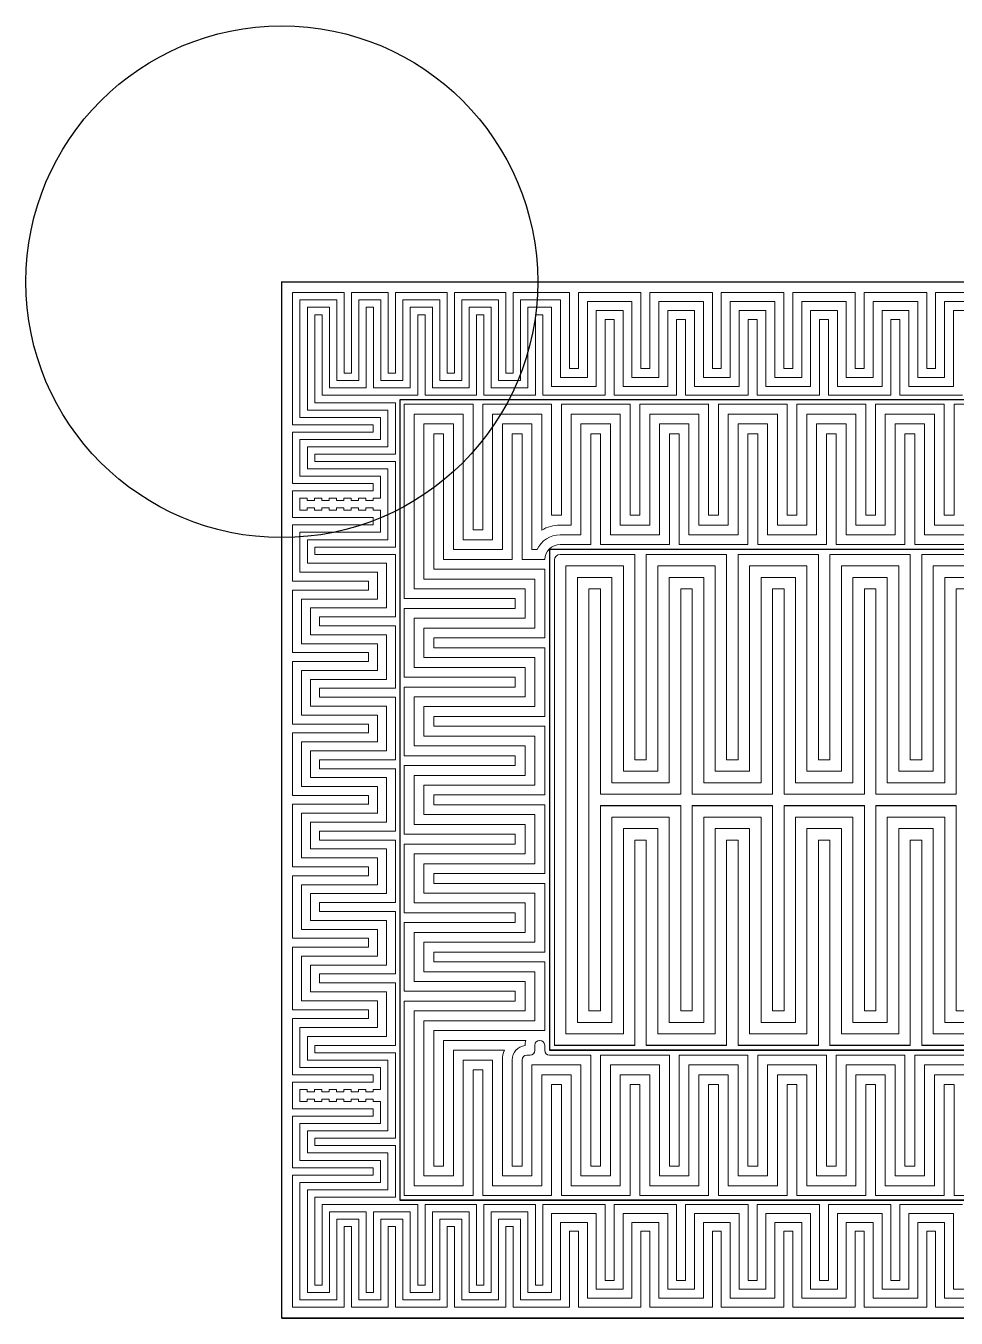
# Model space of a CAD drawing. Header units: millimetres. Extents: x -5937 to 68925, y -3068 to 5300.
# Drawn here: x 34854 to 35581, y 652 to 1662 of the extents above; entities that cross this region are included whole.
import ezdxf

# ---------------------------------------------------------------- set-up
doc = ezdxf.new("R2010")
doc.units = ezdxf.units.MM
doc.header["$LTSCALE"] = 7
doc.layers.add('参照', color=6, linetype='Continuous', lineweight=9)

msp = doc.modelspace()

# ---------------------------------------------------------------- linework, layer by layer
for p, q in [((35053.984, 652.013), (35053.984, 1462.09)), ((35053.984, 1462.013), (36403.984, 1462.013)), ((35146.24, 1369.835), (35146.24, 744.268)), ((36311.729, 1369.757), (35146.24, 1369.757)), ((35263.303, 1252.771), (35263.303, 861.332)), ((36194.666, 1252.694), (35263.303, 1252.694)), ((36194.666, 861.409), (35263.303, 861.409)), ((35263.303, 861.332), (36194.666, 861.332)), ((36311.729, 744.346), (35146.24, 744.346)), ((35146.24, 744.268), (36311.729, 744.268)), ((35053.984, 652.09), (36403.984, 652.09)), ((36403.984, 652.013), (35053.984, 652.013))]:
    msp.add_line(p, q)
at = {"color": 1}
msp.add_circle((35053.984, 1462.013), 200, dxfattribs=at)
at = {"layer": '参照', "color": 5}
for p, q in [((35062.484, 1350.257), (35062.484, 1453.513)), ((35102.717, 1453.513), (35062.484, 1453.513)), ((35096.969, 1447.765), (35068.232, 1447.765)), ((35068.232, 1356.004), (35068.232, 1447.765)), ((35096.969, 1384.742), (35096.969, 1447.765)), ((35102.717, 1390.489), (35102.717, 1453.513)), ((35137.201, 1453.513), (35108.464, 1453.513)), ((35108.464, 1453.513), (35108.464, 1390.489)), ((35114.212, 1384.742), (35114.212, 1447.765)), ((35114.212, 1447.765), (35131.454, 1447.765)), ((35131.454, 1447.765), (35131.454, 1384.742)), ((35137.201, 1390.489), (35137.201, 1453.513)), ((35183.181, 1453.513), (35142.949, 1453.513)), ((35142.949, 1390.489), (35142.949, 1453.513)), ((35177.434, 1447.765), (35148.696, 1447.765)), ((35148.696, 1384.742), (35148.696, 1447.765)), ((35177.434, 1384.742), (35177.434, 1447.765)), ((35183.181, 1390.489), (35183.181, 1453.513)), ((35229.161, 1453.513), (35188.929, 1453.513)), ((35188.929, 1390.489), (35188.929, 1453.513)), ((35223.413, 1447.765), (35194.676, 1447.765)), ((35194.676, 1384.742), (35194.676, 1447.765)), ((35223.413, 1384.742), (35223.413, 1447.765)), ((35229.161, 1390.489), (35229.161, 1453.513)), ((35234.908, 1390.489), (35234.908, 1453.513)), ((35278.835, 1453.513), (35234.908, 1453.513)), ((35240.656, 1384.742), (35240.656, 1447.765)), ((35271.856, 1447.765), (35240.656, 1447.765)), ((35091.222, 1442.018), (35073.979, 1442.018)), ((35073.979, 1361.752), (35073.979, 1442.018)), ((35085.474, 1436.27), (35079.727, 1436.27)), ((35079.727, 1367.499), (35079.727, 1436.27)), ((35085.474, 1373.247), (35085.474, 1436.27)), ((35091.222, 1378.994), (35091.222, 1442.018)), ((35125.707, 1442.018), (35119.959, 1442.018)), ((35119.959, 1442.018), (35119.959, 1378.994)), ((35125.707, 1378.994), (35125.707, 1442.018)), ((35171.686, 1442.018), (35154.444, 1442.018)), ((35154.444, 1378.994), (35154.444, 1442.018)), ((35165.939, 1436.27), (35160.191, 1436.27)), ((35160.191, 1373.247), (35160.191, 1436.27)), ((35165.939, 1373.247), (35165.939, 1436.27)), ((35171.686, 1378.994), (35171.686, 1442.018)), ((35217.666, 1442.018), (35200.424, 1442.018)), ((35200.424, 1378.994), (35200.424, 1442.018)), ((35211.918, 1436.27), (35206.171, 1436.27)), ((35206.171, 1373.247), (35206.171, 1436.27)), ((35211.918, 1373.247), (35211.918, 1436.27)), ((35217.666, 1378.994), (35217.666, 1442.018)), ((35246.403, 1378.994), (35246.403, 1442.018)), ((35264.877, 1442.018), (35246.403, 1442.018)), ((35252.151, 1373.247), (35252.151, 1436.27)), ((35257.898, 1436.27), (35252.151, 1436.27)), ((35096.969, 1384.742), (35114.212, 1384.742)), ((35108.464, 1390.489), (35102.717, 1390.489)), ((35148.696, 1384.742), (35131.454, 1384.742)), ((35137.201, 1390.489), (35142.949, 1390.489)), ((35194.676, 1384.742), (35177.434, 1384.742)), ((35188.929, 1390.489), (35183.181, 1390.489)), ((35240.656, 1384.742), (35223.413, 1384.742)), ((35234.908, 1390.489), (35229.161, 1390.489)), ((35119.959, 1378.994), (35091.222, 1378.994)), ((35125.707, 1378.994), (35154.444, 1378.994)), ((35200.424, 1378.994), (35171.686, 1378.994)), ((35246.403, 1378.994), (35217.666, 1378.994)), ((35079.727, 1367.499), (35142.751, 1367.499)), ((35085.474, 1373.247), (35160.191, 1373.247)), ((35142.751, 1327.267), (35142.751, 1367.499)), ((35165.939, 1373.247), (35206.171, 1373.247)), ((35211.918, 1373.247), (35252.151, 1373.247)), ((35068.232, 1356.004), (35131.256, 1356.004)), ((35137.003, 1361.752), (35073.979, 1361.752)), ((35131.256, 1356.004), (35131.256, 1338.762)), ((35137.003, 1333.014), (35137.003, 1361.752)), ((35062.484, 1350.257), (35125.508, 1350.257)), ((35125.508, 1344.509), (35062.484, 1344.509)), ((35062.484, 1304.277), (35062.484, 1344.509)), ((35125.508, 1344.509), (35125.508, 1350.257)), ((35068.232, 1338.762), (35131.256, 1338.762)), ((35068.232, 1310.025), (35068.232, 1338.762)), ((35073.979, 1333.014), (35137.003, 1333.014)), ((35073.979, 1315.772), (35073.979, 1333.014)), ((35142.751, 1327.267), (35079.727, 1327.267)), ((35079.727, 1321.52), (35079.727, 1327.267)), ((35073.979, 1315.772), (35137.003, 1315.772)), ((35142.751, 1321.52), (35079.727, 1321.52)), ((35137.003, 1315.772), (35137.003, 1260.432)), ((35142.751, 1321.52), (35142.751, 1254.684)), ((35125.508, 1304.277), (35062.484, 1304.277)), ((35068.232, 1310.025), (35131.256, 1310.025)), ((35125.508, 1304.277), (35125.508, 1298.53)), ((35131.256, 1292.782), (35131.256, 1310.025)), ((35062.484, 1298.53), (35125.508, 1298.53)), ((35062.484, 1277.674), (35062.484, 1298.53)), ((35068.232, 1283.422), (35068.232, 1292.782)), ((35073.781, 1292.782), (35068.232, 1292.782)), ((35073.781, 1283.422), (35068.232, 1283.422)), ((35073.781, 1292.782), (35073.781, 1290.976)), ((35079.529, 1290.976), (35073.781, 1290.976)), ((35073.781, 1283.422), (35073.781, 1285.228)), ((35079.529, 1285.228), (35073.781, 1285.228)), ((35079.529, 1292.782), (35079.529, 1290.976)), ((35085.276, 1292.782), (35079.529, 1292.782)), ((35079.529, 1283.422), (35079.529, 1285.228)), ((35085.276, 1283.422), (35079.529, 1283.422)), ((35085.276, 1292.782), (35085.276, 1290.976)), ((35091.023, 1290.976), (35085.276, 1290.976)), ((35085.276, 1283.422), (35085.276, 1285.228)), ((35091.023, 1285.228), (35085.276, 1285.228)), ((35091.023, 1292.782), (35091.023, 1290.976)), ((35096.771, 1292.782), (35091.023, 1292.782)), ((35091.023, 1283.422), (35091.023, 1285.228)), ((35096.771, 1283.422), (35091.023, 1283.422)), ((35096.771, 1292.782), (35096.771, 1290.976)), ((35102.518, 1290.976), (35096.771, 1290.976)), ((35096.771, 1283.422), (35096.771, 1285.228)), ((35102.518, 1285.228), (35096.771, 1285.228)), ((35102.518, 1292.782), (35102.518, 1290.976)), ((35108.266, 1292.782), (35102.518, 1292.782)), ((35102.518, 1283.422), (35102.518, 1285.228)), ((35108.266, 1283.422), (35102.518, 1283.422)), ((35108.266, 1292.782), (35108.266, 1290.976)), ((35114.013, 1290.976), (35108.266, 1290.976)), ((35108.266, 1283.422), (35108.266, 1285.228)), ((35114.013, 1285.228), (35108.266, 1285.228)), ((35114.013, 1292.782), (35114.013, 1290.976)), ((35119.761, 1292.782), (35114.013, 1292.782)), ((35114.013, 1283.422), (35114.013, 1285.228)), ((35119.761, 1283.422), (35114.013, 1283.422)), ((35119.761, 1292.782), (35119.761, 1290.976)), ((35125.508, 1290.976), (35119.761, 1290.976)), ((35119.761, 1283.422), (35119.761, 1285.228)), ((35125.508, 1285.228), (35119.761, 1285.228)), ((35131.256, 1292.782), (35125.508, 1292.782)), ((35125.508, 1292.782), (35125.508, 1290.976)), ((35125.508, 1283.422), (35125.508, 1285.228)), ((35131.256, 1283.422), (35125.508, 1283.422)), ((35131.256, 1266.179), (35131.256, 1283.422)), ((35125.508, 1277.674), (35062.484, 1277.674)), ((35125.508, 1277.674), (35125.508, 1271.927)), ((35062.484, 1271.927), (35062.484, 1228)), ((35125.508, 1271.927), (35062.484, 1271.927)), ((35068.232, 1266.179), (35068.232, 1234.979)), ((35068.232, 1266.179), (35131.256, 1266.179)), ((35073.979, 1260.432), (35073.979, 1241.958)), ((35073.979, 1260.432), (35137.003, 1260.432)), ((35079.727, 1254.684), (35079.727, 1248.937)), ((35142.751, 1254.684), (35079.727, 1254.684)), ((35062.484, 842.176), (35062.484, 886.103)), ((35068.232, 847.924), (35068.232, 879.124)), ((35073.979, 853.671), (35073.979, 872.145)), ((35079.727, 859.419), (35079.727, 865.166)), ((35142.751, 859.419), (35079.727, 859.419)), ((35142.751, 792.584), (35142.751, 859.419)), ((35073.979, 853.671), (35137.003, 853.671)), ((35137.003, 798.331), (35137.003, 853.671)), ((35125.508, 842.176), (35062.484, 842.176)), ((35068.232, 847.924), (35131.256, 847.924)), ((35125.508, 836.429), (35125.508, 842.176)), ((35131.256, 847.924), (35131.256, 830.681)), ((35062.484, 836.429), (35062.484, 815.573)), ((35125.508, 836.429), (35062.484, 836.429)), ((35073.781, 830.681), (35068.232, 830.681)), ((35068.232, 830.681), (35068.232, 821.321)), ((35073.781, 830.681), (35073.781, 828.875)), ((35079.529, 828.875), (35073.781, 828.875)), ((35085.276, 830.681), (35079.529, 830.681)), ((35079.529, 830.681), (35079.529, 828.875)), ((35085.276, 830.681), (35085.276, 828.875)), ((35091.023, 828.875), (35085.276, 828.875)), ((35096.771, 830.681), (35091.023, 830.681)), ((35091.023, 830.681), (35091.023, 828.875)), ((35096.771, 830.681), (35096.771, 828.875)), ((35102.518, 828.875), (35096.771, 828.875)), ((35108.266, 830.681), (35102.518, 830.681)), ((35102.518, 830.681), (35102.518, 828.875)), ((35108.266, 830.681), (35108.266, 828.875)), ((35114.013, 828.875), (35108.266, 828.875)), ((35119.761, 830.681), (35114.013, 830.681)), ((35114.013, 830.681), (35114.013, 828.875)), ((35119.761, 830.681), (35119.761, 828.875)), ((35125.508, 828.875), (35119.761, 828.875)), ((35131.256, 830.681), (35125.508, 830.681)), ((35125.508, 830.681), (35125.508, 828.875)), ((35073.781, 821.321), (35068.232, 821.321)), ((35073.781, 821.321), (35073.781, 823.127)), ((35079.529, 823.127), (35073.781, 823.127)), ((35079.529, 821.321), (35079.529, 823.127)), ((35085.276, 821.321), (35079.529, 821.321)), ((35085.276, 821.321), (35085.276, 823.127)), ((35091.023, 823.127), (35085.276, 823.127)), ((35091.023, 821.321), (35091.023, 823.127)), ((35096.771, 821.321), (35091.023, 821.321)), ((35096.771, 821.321), (35096.771, 823.127)), ((35102.518, 823.127), (35096.771, 823.127)), ((35102.518, 821.321), (35102.518, 823.127)), ((35108.266, 821.321), (35102.518, 821.321)), ((35108.266, 821.321), (35108.266, 823.127)), ((35114.013, 823.127), (35108.266, 823.127)), ((35114.013, 821.321), (35114.013, 823.127)), ((35119.761, 821.321), (35114.013, 821.321)), ((35119.761, 821.321), (35119.761, 823.127)), ((35125.508, 823.127), (35119.761, 823.127)), ((35125.508, 821.321), (35125.508, 823.127)), ((35131.256, 821.321), (35125.508, 821.321)), ((35131.256, 821.321), (35131.256, 804.078)), ((35062.484, 815.573), (35125.508, 815.573)), ((35062.484, 809.826), (35062.484, 769.594)), ((35125.508, 809.826), (35062.484, 809.826)), ((35125.508, 809.826), (35125.508, 815.573)), ((35068.232, 804.078), (35068.232, 775.341)), ((35068.232, 804.078), (35131.256, 804.078)), ((35073.979, 798.331), (35073.979, 781.089)), ((35073.979, 798.331), (35137.003, 798.331)), ((35079.727, 792.584), (35079.727, 786.836)), ((35142.751, 792.584), (35079.727, 792.584)), ((35073.979, 781.089), (35137.003, 781.089)), ((35142.751, 786.836), (35079.727, 786.836)), ((35137.003, 781.089), (35137.003, 752.351)), ((35142.751, 786.836), (35142.751, 746.604)), ((35125.508, 769.594), (35062.484, 769.594)), ((35068.232, 775.341), (35131.256, 775.341)), ((35125.508, 769.594), (35125.508, 763.846)), ((35131.256, 758.099), (35131.256, 775.341)), ((35062.484, 763.846), (35062.484, 660.59)), ((35062.484, 763.846), (35125.508, 763.846)), ((35068.232, 758.099), (35068.232, 666.338)), ((35068.232, 758.099), (35131.256, 758.099)), ((35073.979, 752.351), (35073.979, 672.085)), ((35137.003, 752.351), (35073.979, 752.351)), ((35079.727, 746.604), (35079.727, 677.833)), ((35079.727, 746.604), (35142.751, 746.604)), ((35085.474, 740.856), (35160.191, 740.856)), ((35085.474, 740.856), (35085.474, 677.833)), ((35160.191, 740.856), (35160.191, 677.833)), ((35165.939, 740.856), (35206.171, 740.856)), ((35165.939, 740.856), (35165.939, 677.833)), ((35206.171, 740.856), (35206.171, 677.833)), ((35211.918, 740.856), (35252.151, 740.856)), ((35211.918, 740.856), (35211.918, 677.833)), ((35252.151, 740.856), (35252.151, 677.833)), ((35091.222, 735.109), (35091.222, 672.085)), ((35119.959, 735.109), (35091.222, 735.109)), ((35096.969, 729.362), (35096.969, 666.338)), ((35096.969, 729.362), (35114.212, 729.362)), ((35114.212, 729.362), (35114.212, 666.338)), ((35119.959, 672.085), (35119.959, 735.109)), ((35125.707, 735.109), (35125.707, 672.085)), ((35125.707, 735.109), (35154.444, 735.109)), ((35131.454, 666.338), (35131.454, 729.362)), ((35148.696, 729.362), (35131.454, 729.362)), ((35148.696, 729.362), (35148.696, 666.338)), ((35154.444, 735.109), (35154.444, 672.085)), ((35171.686, 735.109), (35171.686, 672.085)), ((35200.424, 735.109), (35171.686, 735.109)), ((35177.434, 729.362), (35177.434, 666.338)), ((35194.676, 729.362), (35177.434, 729.362)), ((35194.676, 729.362), (35194.676, 666.338)), ((35200.424, 735.109), (35200.424, 672.085)), ((35217.666, 735.109), (35217.666, 672.085)), ((35246.403, 735.109), (35217.666, 735.109)), ((35223.413, 729.362), (35223.413, 666.338)), ((35240.656, 729.362), (35223.413, 729.362)), ((35240.656, 729.362), (35240.656, 666.338)), ((35246.403, 735.109), (35246.403, 672.085)), ((35102.717, 723.614), (35102.717, 660.59)), ((35108.464, 723.614), (35102.717, 723.614)), ((35108.464, 660.59), (35108.464, 723.614)), ((35137.201, 723.614), (35137.201, 660.59)), ((35137.201, 723.614), (35142.949, 723.614)), ((35142.949, 723.614), (35142.949, 660.59)), ((35183.181, 723.614), (35183.181, 660.59)), ((35188.929, 723.614), (35183.181, 723.614)), ((35188.929, 723.614), (35188.929, 660.59)), ((35229.161, 723.614), (35229.161, 660.59)), ((35234.908, 723.614), (35229.161, 723.614)), ((35234.908, 723.614), (35234.908, 660.59)), ((35085.474, 677.833), (35079.727, 677.833)), ((35165.939, 677.833), (35160.191, 677.833)), ((35211.918, 677.833), (35206.171, 677.833)), ((35257.898, 677.833), (35252.151, 677.833)), ((35091.222, 672.085), (35073.979, 672.085)), ((35125.707, 672.085), (35119.959, 672.085)), ((35171.686, 672.085), (35154.444, 672.085)), ((35217.666, 672.085), (35200.424, 672.085)), ((35264.877, 672.085), (35246.403, 672.085)), ((35102.717, 660.59), (35062.484, 660.59)), ((35096.969, 666.338), (35068.232, 666.338)), ((35137.201, 660.59), (35108.464, 660.59)), ((35114.212, 666.338), (35131.454, 666.338)), ((35183.181, 660.59), (35142.949, 660.59)), ((35177.434, 666.338), (35148.696, 666.338)), ((35229.161, 660.59), (35188.929, 660.59)), ((35223.413, 666.338), (35194.676, 666.338)), ((35278.835, 660.59), (35234.908, 660.59)), ((35271.856, 666.338), (35240.656, 666.338))]:
    msp.add_line(p, q, dxfattribs=at)
at = {"layer": '参照'}
for p, q in [((35271.856, 1447.765), (35271.856, 1387.205)), ((35278.835, 1453.513), (35278.835, 1394.184)), ((35285.814, 1394.184), (35285.814, 1453.513)), ((35285.814, 1453.513), (35334.668, 1453.513)), ((35292.793, 1387.205), (35292.793, 1446.534)), ((35292.793, 1446.534), (35327.689, 1446.534)), ((35327.689, 1446.534), (35327.689, 1387.205)), ((35334.668, 1453.513), (35334.668, 1394.184)), ((35341.647, 1394.184), (35341.647, 1453.513)), ((35341.647, 1453.513), (35390.5, 1453.513)), ((35348.626, 1387.205), (35348.626, 1446.534)), ((35348.626, 1446.534), (35383.521, 1446.534)), ((35383.521, 1446.534), (35383.521, 1387.205)), ((35390.5, 1453.513), (35390.5, 1394.184)), ((35397.479, 1394.184), (35397.479, 1453.513)), ((35397.479, 1453.513), (35446.333, 1453.513)), ((35404.458, 1387.205), (35404.458, 1446.534)), ((35404.458, 1446.534), (35439.354, 1446.534)), ((35439.354, 1446.534), (35439.354, 1387.205)), ((35446.333, 1453.513), (35446.333, 1394.184)), ((35453.312, 1394.184), (35453.312, 1453.513)), ((35453.312, 1453.513), (35502.165, 1453.513)), ((35460.291, 1387.205), (35460.291, 1446.534)), ((35460.291, 1446.534), (35495.186, 1446.534)), ((35495.186, 1446.534), (35495.186, 1387.205)), ((35502.165, 1453.513), (35502.165, 1394.184)), ((35509.144, 1394.184), (35509.144, 1453.513)), ((35509.144, 1453.513), (35557.998, 1453.513)), ((35516.123, 1387.205), (35516.123, 1446.534)), ((35516.123, 1446.534), (35551.019, 1446.534)), ((35551.019, 1446.534), (35551.019, 1387.205)), ((35557.998, 1453.513), (35557.998, 1394.184)), ((35564.977, 1394.184), (35564.977, 1453.513)), ((35564.977, 1453.513), (35613.83, 1453.513)), ((35571.956, 1387.205), (35571.956, 1446.534)), ((35571.956, 1446.534), (35606.851, 1446.534)), ((35257.898, 1436.27), (35257.898, 1373.247)), ((35264.877, 1442.018), (35264.877, 1380.226)), ((35299.772, 1380.226), (35299.772, 1439.555)), ((35299.772, 1439.555), (35320.71, 1439.555)), ((35320.71, 1439.555), (35320.71, 1380.226)), ((35355.605, 1380.226), (35355.605, 1439.555)), ((35355.605, 1439.555), (35376.542, 1439.555)), ((35376.542, 1439.555), (35376.542, 1380.226)), ((35411.437, 1380.226), (35411.437, 1439.555)), ((35411.437, 1439.555), (35432.375, 1439.555)), ((35432.375, 1439.555), (35432.375, 1380.226)), ((35467.27, 1380.226), (35467.27, 1439.555)), ((35467.27, 1439.555), (35488.207, 1439.555)), ((35488.207, 1439.555), (35488.207, 1380.226)), ((35523.102, 1380.226), (35523.102, 1439.555)), ((35523.102, 1439.555), (35544.039, 1439.555)), ((35544.039, 1439.555), (35544.039, 1380.226)), ((35578.935, 1380.226), (35578.935, 1439.555)), ((35578.935, 1439.555), (35599.872, 1439.555)), ((35306.752, 1373.247), (35306.752, 1432.576)), ((35306.752, 1432.576), (35313.731, 1432.576)), ((35313.731, 1432.576), (35313.731, 1373.247)), ((35362.584, 1373.247), (35362.584, 1432.576)), ((35362.584, 1432.576), (35369.563, 1432.576)), ((35369.563, 1432.576), (35369.563, 1373.247)), ((35418.416, 1373.247), (35418.416, 1432.576)), ((35418.416, 1432.576), (35425.395, 1432.576)), ((35425.395, 1432.576), (35425.395, 1373.247)), ((35474.249, 1373.247), (35474.249, 1432.576)), ((35474.249, 1432.576), (35481.228, 1432.576)), ((35481.228, 1432.576), (35481.228, 1373.247)), ((35530.081, 1373.247), (35530.081, 1432.576)), ((35530.081, 1432.576), (35537.06, 1432.576)), ((35537.06, 1432.576), (35537.06, 1373.247)), ((35278.835, 1394.184), (35285.814, 1394.184)), ((35334.668, 1394.184), (35341.647, 1394.184)), ((35390.5, 1394.184), (35397.479, 1394.184)), ((35446.333, 1394.184), (35453.312, 1394.184)), ((35502.165, 1394.184), (35509.144, 1394.184)), ((35557.998, 1394.184), (35564.977, 1394.184)), ((35271.856, 1387.205), (35292.793, 1387.205)), ((35327.689, 1387.205), (35348.626, 1387.205)), ((35383.521, 1387.205), (35404.458, 1387.205)), ((35439.354, 1387.205), (35460.291, 1387.205)), ((35495.186, 1387.205), (35516.123, 1387.205)), ((35551.019, 1387.205), (35571.956, 1387.205)), ((35264.877, 1380.226), (35299.772, 1380.226)), ((35320.71, 1380.226), (35355.605, 1380.226)), ((35376.542, 1380.226), (35411.437, 1380.226)), ((35432.375, 1380.226), (35467.27, 1380.226)), ((35488.207, 1380.226), (35523.102, 1380.226)), ((35544.039, 1380.226), (35578.935, 1380.226)), ((35203.435, 1366.268), (35149.73, 1366.268)), ((35149.73, 1366.268), (35149.73, 1214.333)), ((35203.435, 1268.038), (35203.435, 1366.268)), ((35211.108, 1268.038), (35211.108, 1366.268)), ((35264.877, 1366.268), (35211.108, 1366.268)), ((35257.898, 1373.247), (35306.752, 1373.247)), ((35264.813, 1279.545), (35264.813, 1366.268)), ((35326.255, 1366.268), (35272.486, 1366.268)), ((35272.486, 1279.545), (35272.486, 1366.268)), ((35313.731, 1373.247), (35362.584, 1373.247)), ((35326.191, 1279.547), (35326.191, 1366.268)), ((35387.633, 1366.268), (35333.864, 1366.268)), ((35333.864, 1279.547), (35333.864, 1366.268)), ((35369.563, 1373.247), (35418.416, 1373.247)), ((35387.569, 1279.547), (35387.569, 1366.268)), ((35449.011, 1366.268), (35395.242, 1366.268)), ((35395.242, 1279.547), (35395.242, 1366.268)), ((35425.395, 1373.247), (35474.249, 1373.247)), ((35448.947, 1279.547), (35448.947, 1366.268)), ((35510.389, 1366.268), (35456.62, 1366.268)), ((35456.62, 1279.547), (35456.62, 1366.268)), ((35481.228, 1373.247), (35530.081, 1373.247)), ((35510.325, 1279.547), (35510.325, 1366.268)), ((35571.767, 1366.268), (35517.998, 1366.268)), ((35517.998, 1279.547), (35517.998, 1366.268)), ((35537.06, 1373.247), (35585.914, 1373.247)), ((35571.703, 1279.547), (35571.703, 1366.268)), ((35633.145, 1366.268), (35579.376, 1366.268)), ((35579.376, 1279.547), (35579.376, 1366.268)), ((35195.763, 1358.595), (35157.402, 1358.595)), ((35157.402, 1358.595), (35157.402, 1222.005)), ((35195.763, 1260.366), (35195.763, 1358.595)), ((35218.78, 1260.366), (35218.78, 1358.595)), ((35257.141, 1358.595), (35218.78, 1358.595)), ((35257.141, 1267.834), (35257.141, 1358.595)), ((35318.519, 1358.595), (35280.158, 1358.595)), ((35280.158, 1271.875), (35280.158, 1358.595)), ((35318.519, 1271.875), (35318.519, 1358.595)), ((35379.897, 1358.595), (35341.536, 1358.595)), ((35341.536, 1271.875), (35341.536, 1358.595)), ((35379.897, 1271.875), (35379.897, 1358.595)), ((35441.275, 1358.595), (35402.914, 1358.595)), ((35402.914, 1271.875), (35402.914, 1358.595)), ((35441.275, 1271.875), (35441.275, 1358.595)), ((35502.653, 1358.595), (35464.292, 1358.595)), ((35464.292, 1271.875), (35464.292, 1358.595)), ((35502.653, 1271.875), (35502.653, 1358.595)), ((35564.031, 1358.595), (35525.67, 1358.595)), ((35525.67, 1271.875), (35525.67, 1358.595)), ((35564.031, 1271.875), (35564.031, 1358.595)), ((35188.091, 1350.923), (35165.074, 1350.923)), ((35165.074, 1350.923), (35165.074, 1229.677)), ((35188.091, 1252.694), (35188.091, 1350.923)), ((35226.452, 1252.694), (35226.452, 1350.923)), ((35249.469, 1350.923), (35226.452, 1350.923)), ((35249.469, 1252.694), (35249.469, 1350.923)), ((35310.847, 1350.923), (35287.83, 1350.923)), ((35287.83, 1264.2), (35287.83, 1350.923)), ((35310.847, 1264.202), (35310.847, 1350.923)), ((35372.225, 1350.923), (35349.208, 1350.923)), ((35349.208, 1264.202), (35349.208, 1350.923)), ((35372.225, 1264.202), (35372.225, 1350.923)), ((35433.603, 1350.923), (35410.586, 1350.923)), ((35410.586, 1264.202), (35410.586, 1350.923)), ((35433.603, 1264.202), (35433.603, 1350.923)), ((35494.981, 1350.923), (35471.964, 1350.923)), ((35471.964, 1264.202), (35471.964, 1350.923)), ((35494.981, 1264.202), (35494.981, 1350.923)), ((35556.359, 1350.923), (35533.342, 1350.923)), ((35533.342, 1264.202), (35533.342, 1350.923)), ((35556.359, 1264.202), (35556.359, 1350.923)), ((35180.419, 1343.251), (35172.746, 1343.251)), ((35172.746, 1237.349), (35172.746, 1343.251)), ((35180.419, 1245.022), (35180.419, 1343.251)), ((35188.108, 1343.251), (35188.091, 1343.251)), ((35188.108, 1335.579), (35188.091, 1335.579)), ((35241.797, 1343.251), (35234.124, 1343.251)), ((35234.124, 1245.022), (35234.124, 1343.251)), ((35241.797, 1343.251), (35241.797, 1245.022)), ((35303.175, 1343.251), (35295.502, 1343.251)), ((35295.502, 1256.53), (35295.502, 1343.251)), ((35303.175, 1256.53), (35303.175, 1343.251)), ((35364.553, 1343.251), (35356.88, 1343.251)), ((35356.88, 1256.53), (35356.88, 1343.251)), ((35364.553, 1256.53), (35364.553, 1343.251)), ((35425.931, 1343.251), (35418.258, 1343.251)), ((35418.258, 1256.53), (35418.258, 1343.251)), ((35425.931, 1256.53), (35425.931, 1343.251)), ((35487.309, 1343.251), (35479.636, 1343.251)), ((35479.636, 1256.53), (35479.636, 1343.251)), ((35487.309, 1256.53), (35487.309, 1343.251)), ((35548.687, 1343.251), (35541.014, 1343.251)), ((35541.014, 1256.53), (35541.014, 1343.251)), ((35548.687, 1256.53), (35548.687, 1343.251)), ((35188.108, 1327.906), (35188.091, 1327.906)), ((35188.108, 1320.234), (35188.091, 1320.234)), ((35188.108, 1312.562), (35188.091, 1312.562)), ((35188.108, 1304.89), (35188.091, 1304.89)), ((35272.486, 1279.545), (35264.813, 1279.545)), ((35333.864, 1279.547), (35326.191, 1279.547)), ((35395.242, 1279.547), (35387.569, 1279.547)), ((35456.62, 1279.547), (35448.947, 1279.547)), ((35517.998, 1279.547), (35510.325, 1279.547)), ((35579.376, 1279.547), (35571.703, 1279.547)), ((35211.108, 1268.038), (35203.435, 1268.038)), ((35280.158, 1271.875), (35271.44, 1271.875)), ((35287.83, 1264.202), (35271.44, 1264.202)), ((35349.208, 1264.202), (35310.847, 1264.202)), ((35341.536, 1271.875), (35318.519, 1271.875)), ((35410.586, 1264.202), (35372.225, 1264.202)), ((35402.914, 1271.875), (35379.897, 1271.875)), ((35471.964, 1264.202), (35433.603, 1264.202)), ((35464.292, 1271.875), (35441.275, 1271.875)), ((35533.342, 1264.202), (35494.981, 1264.202)), ((35525.67, 1271.875), (35502.653, 1271.875)), ((35594.72, 1264.202), (35556.359, 1264.202)), ((35587.048, 1271.875), (35564.031, 1271.875)), ((35226.452, 1252.694), (35188.091, 1252.694)), ((35218.78, 1260.366), (35195.763, 1260.366)), ((35253.559, 1252.694), (35249.469, 1252.694)), ((35295.502, 1256.53), (35271.44, 1256.53)), ((35356.88, 1256.53), (35303.175, 1256.53)), ((35418.258, 1256.53), (35364.553, 1256.53)), ((35479.636, 1256.53), (35425.931, 1256.53)), ((35541.014, 1256.53), (35487.309, 1256.53)), ((35602.392, 1256.53), (35548.687, 1256.53)), ((35142.751, 1248.937), (35079.727, 1248.937)), ((35142.751, 1200.083), (35142.751, 1248.937)), ((35234.124, 1245.022), (35180.419, 1245.022)), ((35259.476, 1245.022), (35241.797, 1245.022)), ((35267.14, 1244.558), (35267.14, 865.168)), ((35271.44, 1248.858), (35329.915, 1248.858)), ((35329.915, 1248.858), (35329.915, 1088.4)), ((35338.882, 1248.858), (35338.882, 1088.4)), ((35338.882, 1248.858), (35401.657, 1248.858)), ((35401.657, 1248.858), (35401.657, 1088.4)), ((35410.625, 1248.858), (35410.625, 1088.4)), ((35410.625, 1248.858), (35473.4, 1248.858)), ((35473.4, 1248.858), (35473.4, 1088.4)), ((35482.368, 1248.858), (35482.368, 1088.4)), ((35482.368, 1248.858), (35545.143, 1248.858)), ((35545.143, 1248.858), (35545.143, 1088.4)), ((35554.111, 1248.858), (35554.111, 1088.4)), ((35554.111, 1248.858), (35616.886, 1248.858)), ((35128.793, 1234.979), (35068.232, 1234.979)), ((35135.772, 1241.958), (35073.979, 1241.958)), ((35128.793, 1214.042), (35128.793, 1234.979)), ((35135.772, 1207.063), (35135.772, 1241.958)), ((35259.467, 1237.349), (35172.746, 1237.349)), ((35259.467, 1183.644), (35259.467, 1237.349)), ((35276.107, 1239.967), (35276.107, 874.136)), ((35320.947, 1239.89), (35276.107, 1239.89)), ((35320.947, 1239.89), (35320.947, 1079.432)), ((35347.85, 1239.89), (35347.85, 1079.432)), ((35392.69, 1239.89), (35347.85, 1239.89)), ((35392.69, 1239.89), (35392.69, 1079.432)), ((35419.593, 1239.89), (35419.593, 1079.432)), ((35464.433, 1239.89), (35419.593, 1239.89)), ((35464.433, 1239.89), (35464.433, 1079.432)), ((35536.175, 1239.89), (35491.336, 1239.89)), ((35491.336, 1239.89), (35491.336, 1079.432)), ((35536.175, 1239.89), (35536.175, 1079.432)), ((35563.079, 1239.89), (35563.079, 1079.432)), ((35607.918, 1239.89), (35563.079, 1239.89)), ((35121.813, 1228), (35062.484, 1228)), ((35121.813, 1221.021), (35121.813, 1228)), ((35251.795, 1229.677), (35165.074, 1229.677)), ((35251.795, 1191.316), (35251.795, 1229.677)), ((35285.075, 1231), (35285.075, 883.104)), ((35311.979, 1230.922), (35285.075, 1230.922)), ((35311.979, 1230.922), (35311.979, 1070.465)), ((35356.818, 1230.922), (35356.818, 1070.465)), ((35383.722, 1230.922), (35356.818, 1230.922)), ((35383.722, 1230.922), (35383.722, 1070.465)), ((35428.561, 1230.922), (35428.561, 1070.465)), ((35455.465, 1230.922), (35428.561, 1230.922)), ((35455.465, 1230.922), (35455.465, 1070.465)), ((35527.208, 1230.922), (35500.304, 1230.922)), ((35500.304, 1230.922), (35500.304, 1070.465)), ((35527.208, 1230.922), (35527.208, 1070.465)), ((35572.047, 1230.922), (35572.047, 1070.465)), ((35598.95, 1230.922), (35572.047, 1230.922)), ((35062.484, 1172.167), (35062.484, 1221.021)), ((35121.813, 1221.021), (35062.484, 1221.021)), ((35069.464, 1179.146), (35069.464, 1214.042)), ((35128.793, 1214.042), (35069.464, 1214.042)), ((35236.451, 1214.333), (35149.73, 1214.333)), ((35244.123, 1222.005), (35157.402, 1222.005)), ((35236.451, 1206.66), (35236.451, 1214.333)), ((35244.123, 1198.988), (35244.123, 1222.005)), ((35294.043, 1222.032), (35294.043, 892.071)), ((35303.011, 1221.954), (35294.043, 1221.954)), ((35303.011, 1221.954), (35303.011, 1061.497)), ((35365.786, 1221.954), (35365.786, 1061.497)), ((35374.754, 1221.954), (35365.786, 1221.954)), ((35374.754, 1221.954), (35374.754, 1061.497)), ((35437.529, 1221.954), (35437.529, 1061.497)), ((35446.497, 1221.954), (35437.529, 1221.954)), ((35446.497, 1221.954), (35446.497, 1061.497)), ((35518.24, 1221.954), (35509.272, 1221.954)), ((35509.272, 1221.954), (35509.272, 1061.497)), ((35518.24, 1221.954), (35518.24, 1061.497)), ((35581.015, 1221.954), (35581.015, 1061.497)), ((35589.983, 1221.954), (35581.015, 1221.954)), ((35076.443, 1186.125), (35076.443, 1207.063)), ((35135.772, 1207.063), (35076.443, 1207.063)), ((35236.451, 1206.66), (35149.73, 1206.66)), ((35149.73, 1152.955), (35149.73, 1206.66)), ((35083.422, 1200.083), (35083.422, 1193.104)), ((35142.751, 1200.083), (35083.422, 1200.083)), ((35142.751, 1193.104), (35083.422, 1193.104)), ((35142.751, 1144.251), (35142.751, 1193.104)), ((35244.123, 1198.988), (35157.402, 1198.988)), ((35157.402, 1160.627), (35157.402, 1198.988)), ((35135.772, 1186.125), (35076.443, 1186.125)), ((35135.772, 1151.23), (35135.772, 1186.125)), ((35251.795, 1191.316), (35165.074, 1191.316)), ((35165.074, 1168.299), (35165.074, 1191.316)), ((35259.467, 1183.644), (35172.746, 1183.644)), ((35172.746, 1175.971), (35172.746, 1183.644)), ((35121.813, 1172.167), (35062.484, 1172.167)), ((35128.793, 1179.146), (35069.464, 1179.146)), ((35121.813, 1165.188), (35121.813, 1172.167)), ((35128.793, 1158.209), (35128.793, 1179.146)), ((35259.467, 1175.971), (35172.746, 1175.971)), ((35259.467, 1122.266), (35259.467, 1175.971)), ((35062.484, 1116.335), (35062.484, 1165.188)), ((35121.813, 1165.188), (35062.484, 1165.188)), ((35251.795, 1168.299), (35165.074, 1168.299)), ((35251.795, 1129.938), (35251.795, 1168.299)), ((35069.464, 1123.314), (35069.464, 1158.209)), ((35128.793, 1158.209), (35069.464, 1158.209)), ((35236.451, 1152.955), (35149.73, 1152.955)), ((35244.123, 1160.627), (35157.402, 1160.627)), ((35236.451, 1145.282), (35236.451, 1152.955)), ((35244.123, 1137.61), (35244.123, 1160.627)), ((35076.443, 1130.293), (35076.443, 1151.23)), ((35135.772, 1151.23), (35076.443, 1151.23)), ((35083.422, 1144.251), (35083.422, 1137.272)), ((35142.751, 1144.251), (35083.422, 1144.251)), ((35149.73, 1091.577), (35149.73, 1145.282)), ((35236.451, 1145.282), (35149.73, 1145.282)), ((35142.751, 1137.272), (35083.422, 1137.272)), ((35142.751, 1088.419), (35142.751, 1137.272)), ((35157.402, 1099.249), (35157.402, 1137.61)), ((35244.123, 1137.61), (35157.402, 1137.61)), ((35128.793, 1123.314), (35069.464, 1123.314)), ((35135.772, 1130.293), (35076.443, 1130.293)), ((35128.793, 1102.377), (35128.793, 1123.314)), ((35135.772, 1095.398), (35135.772, 1130.293)), ((35165.074, 1106.921), (35165.074, 1129.938)), ((35251.795, 1129.938), (35165.074, 1129.938)), ((35172.746, 1114.593), (35172.746, 1122.266)), ((35259.467, 1122.266), (35172.746, 1122.266)), ((35121.813, 1116.335), (35062.484, 1116.335)), ((35121.813, 1109.356), (35121.813, 1116.335)), ((35259.467, 1114.593), (35172.746, 1114.593)), ((35259.467, 1060.888), (35259.467, 1114.593)), ((35062.484, 1060.502), (35062.484, 1109.356)), ((35121.813, 1109.356), (35062.484, 1109.356)), ((35069.464, 1067.481), (35069.464, 1102.377)), ((35128.793, 1102.377), (35069.464, 1102.377)), ((35251.795, 1106.921), (35165.074, 1106.921)), ((35251.795, 1068.56), (35251.795, 1106.921)), ((35076.443, 1074.46), (35076.443, 1095.398)), ((35135.772, 1095.398), (35076.443, 1095.398)), ((35236.451, 1091.577), (35149.73, 1091.577)), ((35244.123, 1099.249), (35157.402, 1099.249)), ((35236.451, 1083.904), (35236.451, 1091.577)), ((35244.123, 1076.232), (35244.123, 1099.249)), ((35083.422, 1088.419), (35083.422, 1081.439)), ((35142.751, 1088.419), (35083.422, 1088.419)), ((35142.751, 1081.439), (35083.422, 1081.439)), ((35142.751, 1032.586), (35142.751, 1081.517)), ((35236.451, 1083.904), (35149.73, 1083.904)), ((35149.73, 1083.904), (35149.73, 1030.199)), ((35338.882, 1088.4), (35329.915, 1088.4)), ((35410.625, 1088.4), (35401.657, 1088.4)), ((35482.368, 1088.4), (35473.4, 1088.4)), ((35554.111, 1088.4), (35545.143, 1088.4)), ((35135.772, 1074.46), (35076.443, 1074.46)), ((35135.772, 1039.565), (35135.772, 1074.538)), ((35244.123, 1076.232), (35157.402, 1076.232)), ((35157.402, 1076.232), (35157.402, 1037.871)), ((35347.85, 1079.432), (35320.947, 1079.432)), ((35419.593, 1079.432), (35392.69, 1079.432)), ((35491.336, 1079.432), (35464.433, 1079.432)), ((35563.079, 1079.432), (35536.175, 1079.432)), ((35121.813, 1060.502), (35062.484, 1060.502)), ((35128.793, 1067.481), (35069.464, 1067.481)), ((35121.813, 1053.523), (35121.813, 1060.58)), ((35128.793, 1046.544), (35128.793, 1067.559)), ((35251.795, 1068.56), (35165.074, 1068.56)), ((35165.074, 1068.56), (35165.074, 1045.543)), ((35259.467, 1060.888), (35172.746, 1060.888)), ((35172.746, 1060.888), (35172.746, 1053.215)), ((35303.011, 1061.497), (35365.786, 1061.497)), ((35356.818, 1070.465), (35311.979, 1070.465)), ((35374.754, 1061.497), (35437.529, 1061.497)), ((35428.561, 1070.465), (35383.722, 1070.465)), ((35446.497, 1061.497), (35509.272, 1061.497)), ((35500.304, 1070.465), (35455.465, 1070.465)), ((35518.24, 1061.497), (35581.015, 1061.497)), ((35572.047, 1070.465), (35527.208, 1070.465)), ((35121.813, 1053.601), (35062.484, 1053.601)), ((35062.484, 1053.601), (35062.484, 1004.747)), ((35259.467, 1053.215), (35172.746, 1053.215)), ((35259.467, 1053.215), (35259.467, 999.51)), ((35303.011, 892.071), (35303.011, 1052.606)), ((35303.011, 1052.606), (35365.786, 1052.606)), ((35303.011, 1052.529), (35365.786, 1052.529)), ((35365.786, 892.071), (35365.786, 1052.606)), ((35374.754, 892.071), (35374.754, 1052.606)), ((35374.754, 1052.606), (35437.529, 1052.606)), ((35374.754, 1052.529), (35437.529, 1052.529)), ((35437.529, 892.071), (35437.529, 1052.606)), ((35446.497, 892.071), (35446.497, 1052.606)), ((35446.497, 1052.606), (35509.272, 1052.606)), ((35446.497, 1052.529), (35509.272, 1052.529)), ((35509.272, 892.071), (35509.272, 1052.606)), ((35518.24, 892.071), (35518.24, 1052.606)), ((35518.24, 1052.606), (35581.015, 1052.606)), ((35518.24, 1052.529), (35581.015, 1052.529)), ((35581.015, 892.071), (35581.015, 1052.606)), ((35128.793, 1046.622), (35069.464, 1046.622)), ((35069.464, 1046.622), (35069.464, 1011.726)), ((35251.795, 1045.543), (35165.074, 1045.543)), ((35251.795, 1045.543), (35251.795, 1007.182)), ((35311.979, 883.104), (35311.979, 1043.639)), ((35356.818, 1043.639), (35311.979, 1043.639)), ((35356.818, 1043.561), (35311.979, 1043.561)), ((35356.818, 883.104), (35356.818, 1043.639)), ((35383.722, 883.104), (35383.722, 1043.639)), ((35428.561, 1043.639), (35383.722, 1043.639)), ((35428.561, 1043.561), (35383.722, 1043.561)), ((35428.561, 883.104), (35428.561, 1043.639)), ((35455.465, 883.104), (35455.465, 1043.639)), ((35500.304, 1043.639), (35455.465, 1043.639)), ((35500.304, 1043.561), (35455.465, 1043.561)), ((35500.304, 883.104), (35500.304, 1043.639)), ((35527.208, 883.104), (35527.208, 1043.639)), ((35572.047, 1043.639), (35527.208, 1043.639)), ((35572.047, 1043.561), (35527.208, 1043.561)), ((35572.047, 883.104), (35572.047, 1043.639)), ((35135.772, 1039.643), (35076.443, 1039.643)), ((35076.443, 1039.643), (35076.443, 1018.705)), ((35083.422, 1025.685), (35083.422, 1032.664)), ((35142.751, 1032.664), (35083.422, 1032.664)), ((35244.123, 1037.871), (35157.402, 1037.871)), ((35244.123, 1037.871), (35244.123, 1014.854)), ((35320.947, 874.136), (35320.947, 1034.671)), ((35347.85, 1034.671), (35320.947, 1034.671)), ((35347.85, 1034.593), (35320.947, 1034.593)), ((35347.85, 874.136), (35347.85, 1034.671)), ((35392.69, 874.136), (35392.69, 1034.671)), ((35419.593, 1034.671), (35392.69, 1034.671)), ((35419.593, 1034.593), (35392.69, 1034.593)), ((35419.593, 874.136), (35419.593, 1034.671)), ((35464.433, 874.136), (35464.433, 1034.671)), ((35491.336, 1034.671), (35464.433, 1034.671)), ((35491.336, 1034.593), (35464.433, 1034.593)), ((35491.336, 874.136), (35491.336, 1034.671)), ((35536.175, 874.136), (35536.175, 1034.671)), ((35563.079, 1034.671), (35536.175, 1034.671)), ((35563.079, 1034.593), (35536.175, 1034.593)), ((35563.079, 874.136), (35563.079, 1034.671)), ((35142.751, 1025.685), (35083.422, 1025.685)), ((35142.751, 1025.685), (35142.751, 976.831)), ((35236.451, 1030.199), (35149.73, 1030.199)), ((35149.73, 1022.526), (35149.73, 968.821)), ((35236.451, 1022.526), (35149.73, 1022.526)), ((35236.451, 1030.199), (35236.451, 1022.526)), ((35329.915, 865.168), (35329.915, 1025.703)), ((35338.882, 1025.703), (35329.915, 1025.703)), ((35338.882, 1025.625), (35329.915, 1025.625)), ((35338.882, 865.168), (35338.882, 1025.703)), ((35401.657, 865.168), (35401.657, 1025.703)), ((35410.625, 1025.703), (35401.657, 1025.703)), ((35410.625, 1025.625), (35401.657, 1025.625)), ((35410.625, 865.168), (35410.625, 1025.703)), ((35473.4, 865.168), (35473.4, 1025.703)), ((35482.368, 1025.703), (35473.4, 1025.703)), ((35482.368, 1025.625), (35473.4, 1025.625)), ((35482.368, 865.168), (35482.368, 1025.703)), ((35545.143, 865.168), (35545.143, 1025.703)), ((35554.111, 1025.703), (35545.143, 1025.703)), ((35554.111, 1025.625), (35545.143, 1025.625)), ((35554.111, 865.168), (35554.111, 1025.703)), ((35128.793, 1011.726), (35069.464, 1011.726)), ((35135.772, 1018.705), (35076.443, 1018.705)), ((35128.793, 1011.726), (35128.793, 990.789)), ((35135.772, 1018.705), (35135.772, 983.81)), ((35157.402, 1014.854), (35157.402, 976.493)), ((35244.123, 1014.854), (35157.402, 1014.854)), ((35121.813, 1004.747), (35062.484, 1004.747)), ((35121.813, 1004.747), (35121.813, 997.768)), ((35165.074, 1007.182), (35165.074, 984.165)), ((35251.795, 1007.182), (35165.074, 1007.182)), ((35121.813, 997.768), (35062.484, 997.768)), ((35062.484, 997.768), (35062.484, 948.915)), ((35128.793, 990.789), (35069.464, 990.789)), ((35069.464, 990.789), (35069.464, 955.894)), ((35172.746, 999.51), (35172.746, 991.837)), ((35259.467, 999.51), (35172.746, 999.51)), ((35259.467, 991.837), (35172.746, 991.837)), ((35259.467, 991.837), (35259.467, 938.132)), ((35135.772, 983.81), (35076.443, 983.81)), ((35076.443, 983.81), (35076.443, 962.873)), ((35251.795, 984.165), (35165.074, 984.165)), ((35251.795, 984.165), (35251.795, 945.804)), ((35083.422, 969.852), (35083.422, 976.831)), ((35142.751, 976.831), (35083.422, 976.831)), ((35142.751, 969.852), (35083.422, 969.852)), ((35142.751, 969.852), (35142.751, 920.999)), ((35244.123, 976.493), (35157.402, 976.493)), ((35244.123, 976.493), (35244.123, 953.476)), ((35135.772, 962.873), (35076.443, 962.873)), ((35135.772, 962.873), (35135.772, 927.978)), ((35236.451, 968.821), (35149.73, 968.821)), ((35149.73, 961.148), (35149.73, 907.443)), ((35236.451, 961.148), (35149.73, 961.148)), ((35236.451, 968.821), (35236.451, 961.148)), ((35128.793, 955.894), (35069.464, 955.894)), ((35128.793, 955.894), (35128.793, 934.957)), ((35157.402, 953.476), (35157.402, 915.115)), ((35244.123, 953.476), (35157.402, 953.476)), ((35121.813, 948.915), (35062.484, 948.915)), ((35121.813, 941.936), (35062.484, 941.936)), ((35062.484, 941.936), (35062.484, 893.082)), ((35121.813, 948.915), (35121.813, 941.936)), ((35165.074, 945.804), (35165.074, 922.787)), ((35251.795, 945.804), (35165.074, 945.804)), ((35128.793, 934.957), (35069.464, 934.957)), ((35069.464, 934.957), (35069.464, 900.062)), ((35172.746, 938.132), (35172.746, 930.459)), ((35259.467, 938.132), (35172.746, 938.132)), ((35259.467, 930.459), (35172.746, 930.459)), ((35259.467, 930.459), (35259.467, 876.754)), ((35135.772, 927.978), (35076.443, 927.978)), ((35076.443, 927.978), (35076.443, 907.041)), ((35083.422, 914.02), (35083.422, 920.999)), ((35142.751, 920.999), (35083.422, 920.999)), ((35251.795, 922.787), (35165.074, 922.787)), ((35251.795, 922.787), (35251.795, 884.426)), ((35142.751, 914.02), (35083.422, 914.02)), ((35142.751, 914.02), (35142.751, 865.166)), ((35244.123, 915.115), (35157.402, 915.115)), ((35244.123, 915.115), (35244.123, 892.098)), ((35128.793, 900.062), (35069.464, 900.062)), ((35135.772, 907.041), (35076.443, 907.041)), ((35128.793, 900.062), (35128.793, 879.124)), ((35135.772, 907.041), (35135.772, 872.145)), ((35236.451, 907.443), (35149.73, 907.443)), ((35149.73, 747.835), (35149.73, 899.77)), ((35236.451, 899.77), (35149.73, 899.77)), ((35236.451, 907.443), (35236.451, 899.77)), ((35121.813, 893.082), (35062.484, 893.082)), ((35121.813, 893.082), (35121.813, 886.103)), ((35157.402, 755.508), (35157.402, 892.098)), ((35244.123, 892.098), (35157.402, 892.098)), ((35303.011, 892.149), (35294.043, 892.149)), ((35303.011, 892.071), (35294.043, 892.071)), ((35374.754, 892.149), (35365.786, 892.149)), ((35374.754, 892.071), (35365.786, 892.071)), ((35446.497, 892.149), (35437.529, 892.149)), ((35446.497, 892.071), (35437.529, 892.071)), ((35518.24, 892.149), (35509.272, 892.149)), ((35518.24, 892.071), (35509.272, 892.071)), ((35589.983, 892.149), (35581.015, 892.149)), ((35589.983, 892.071), (35581.015, 892.071)), ((35121.813, 886.103), (35062.484, 886.103)), ((35128.793, 879.124), (35068.232, 879.124)), ((35165.074, 763.18), (35165.074, 884.426)), ((35251.795, 884.426), (35165.074, 884.426)), ((35311.979, 883.181), (35285.075, 883.181)), ((35311.979, 883.104), (35285.075, 883.104)), ((35383.722, 883.181), (35356.818, 883.181)), ((35383.722, 883.104), (35356.818, 883.104)), ((35455.465, 883.181), (35428.561, 883.181)), ((35455.465, 883.104), (35428.561, 883.104)), ((35527.208, 883.181), (35500.304, 883.181)), ((35527.208, 883.104), (35500.304, 883.104)), ((35598.95, 883.181), (35572.047, 883.181)), ((35598.95, 883.104), (35572.047, 883.104)), ((35135.772, 872.145), (35073.979, 872.145)), ((35259.467, 876.754), (35172.746, 876.754)), ((35172.746, 876.754), (35172.746, 770.852)), ((35180.419, 869.081), (35180.419, 770.852)), ((35244.741, 869.081), (35180.419, 869.081)), ((35255.495, 869.081), (35255.767, 869.081)), ((35320.947, 874.213), (35276.107, 874.213)), ((35320.947, 874.136), (35276.107, 874.136)), ((35392.69, 874.213), (35347.85, 874.213)), ((35392.69, 874.136), (35347.85, 874.136)), ((35464.433, 874.213), (35419.593, 874.213)), ((35464.433, 874.136), (35419.593, 874.136)), ((35536.175, 874.213), (35491.336, 874.213)), ((35536.175, 874.136), (35491.336, 874.136)), ((35607.918, 874.213), (35563.079, 874.213)), ((35607.918, 874.136), (35563.079, 874.136)), ((35142.751, 865.166), (35079.727, 865.166)), ((35188.091, 861.409), (35188.091, 763.18)), ((35228.007, 861.409), (35188.091, 861.409)), ((35259.467, 865.381), (35259.467, 861.273)), ((35267.14, 865.245), (35329.915, 865.245)), ((35267.14, 865.168), (35329.915, 865.168)), ((35338.882, 865.245), (35401.657, 865.245)), ((35338.882, 865.168), (35401.657, 865.168)), ((35410.625, 865.245), (35473.4, 865.245)), ((35410.625, 865.168), (35473.4, 865.168)), ((35482.368, 865.245), (35545.143, 865.245)), ((35482.368, 865.168), (35545.143, 865.168)), ((35554.111, 865.245), (35616.886, 865.245)), ((35554.111, 865.168), (35616.886, 865.168)), ((35195.763, 853.737), (35195.763, 755.508)), ((35218.78, 853.737), (35195.763, 853.737)), ((35218.78, 853.737), (35218.78, 755.508)), ((35226.452, 853.873), (35226.452, 763.18)), ((35234.124, 853.873), (35234.124, 770.852)), ((35241.797, 853.873), (35241.797, 770.852)), ((35249.469, 849.901), (35249.469, 763.18)), ((35287.83, 849.901), (35249.469, 849.901)), ((35295.502, 857.573), (35263.167, 857.573)), ((35287.83, 849.901), (35287.83, 763.18)), ((35295.502, 857.573), (35295.502, 770.852)), ((35303.175, 857.573), (35303.175, 770.852)), ((35356.88, 857.573), (35303.175, 857.573)), ((35310.847, 849.901), (35310.847, 763.18)), ((35349.208, 849.901), (35310.847, 849.901)), ((35349.208, 849.901), (35349.208, 763.18)), ((35356.88, 857.573), (35356.88, 770.852)), ((35364.553, 857.573), (35364.553, 770.852)), ((35418.258, 857.573), (35364.553, 857.573)), ((35372.225, 849.901), (35372.225, 763.18)), ((35410.586, 849.901), (35372.225, 849.901)), ((35410.586, 849.901), (35410.586, 763.18)), ((35418.258, 857.573), (35418.258, 770.852)), ((35425.931, 857.573), (35425.931, 770.852)), ((35479.636, 857.573), (35425.931, 857.573)), ((35433.603, 849.901), (35433.603, 763.18)), ((35471.964, 849.901), (35433.603, 849.901)), ((35471.964, 849.901), (35471.964, 763.18)), ((35479.636, 857.573), (35479.636, 770.852)), ((35487.309, 857.573), (35487.309, 770.852)), ((35541.014, 857.573), (35487.309, 857.573)), ((35494.981, 849.901), (35494.981, 763.18)), ((35533.342, 849.901), (35494.981, 849.901)), ((35533.342, 849.901), (35533.342, 763.18)), ((35541.014, 857.573), (35541.014, 770.852)), ((35548.687, 857.573), (35548.687, 770.852)), ((35602.392, 857.573), (35548.687, 857.573)), ((35556.359, 849.901), (35556.359, 763.18)), ((35594.72, 849.901), (35556.359, 849.901)), ((35203.435, 846.065), (35203.435, 747.835)), ((35211.108, 846.065), (35203.435, 846.065)), ((35211.108, 846.065), (35211.108, 747.835)), ((35257.141, 842.229), (35257.141, 755.508)), ((35280.158, 842.229), (35257.141, 842.229)), ((35280.158, 842.229), (35280.158, 755.508)), ((35318.519, 842.229), (35318.519, 755.508)), ((35341.536, 842.229), (35318.519, 842.229)), ((35341.536, 842.229), (35341.536, 755.508)), ((35379.897, 842.229), (35379.897, 755.508)), ((35402.914, 842.229), (35379.897, 842.229)), ((35402.914, 842.229), (35402.914, 755.508)), ((35441.275, 842.229), (35441.275, 755.508)), ((35464.292, 842.229), (35441.275, 842.229)), ((35464.292, 842.229), (35464.292, 755.508)), ((35502.653, 842.229), (35502.653, 755.508)), ((35525.67, 842.229), (35502.653, 842.229)), ((35525.67, 842.229), (35525.67, 755.508)), ((35564.031, 842.229), (35564.031, 755.508)), ((35587.048, 842.229), (35564.031, 842.229)), ((35264.813, 834.556), (35264.813, 747.835)), ((35272.486, 834.556), (35264.813, 834.556)), ((35272.486, 834.556), (35272.486, 747.835)), ((35326.191, 834.556), (35326.191, 747.835)), ((35333.864, 834.556), (35326.191, 834.556)), ((35333.864, 834.556), (35333.864, 747.835)), ((35387.569, 834.556), (35387.569, 747.835)), ((35395.242, 834.556), (35387.569, 834.556)), ((35395.242, 834.556), (35395.242, 747.835)), ((35448.947, 834.556), (35448.947, 747.835)), ((35456.62, 834.556), (35448.947, 834.556)), ((35456.62, 834.556), (35456.62, 747.835)), ((35510.325, 834.556), (35510.325, 747.835)), ((35517.998, 834.556), (35510.325, 834.556)), ((35517.998, 834.556), (35517.998, 747.835)), ((35571.703, 834.556), (35571.703, 747.835)), ((35579.376, 834.556), (35571.703, 834.556)), ((35579.376, 834.556), (35579.376, 747.835)), ((35188.108, 809.213), (35188.091, 809.213)), ((35188.108, 801.541), (35188.091, 801.541)), ((35188.108, 793.869), (35188.091, 793.869)), ((35188.108, 786.197), (35188.091, 786.197)), ((35188.108, 778.524), (35188.091, 778.524)), ((35180.419, 770.852), (35172.746, 770.852)), ((35188.108, 770.852), (35188.091, 770.852)), ((35241.797, 770.852), (35234.124, 770.852)), ((35303.175, 770.852), (35295.502, 770.852)), ((35364.553, 770.852), (35356.88, 770.852)), ((35425.931, 770.852), (35418.258, 770.852)), ((35487.309, 770.852), (35479.636, 770.852)), ((35548.687, 770.852), (35541.014, 770.852)), ((35188.091, 763.18), (35165.074, 763.18)), ((35249.469, 763.18), (35226.452, 763.18)), ((35310.847, 763.18), (35287.83, 763.18)), ((35372.225, 763.18), (35349.208, 763.18)), ((35433.603, 763.18), (35410.586, 763.18)), ((35494.981, 763.18), (35471.964, 763.18)), ((35556.359, 763.18), (35533.342, 763.18)), ((35203.435, 747.835), (35149.73, 747.835)), ((35195.763, 755.508), (35157.402, 755.508)), ((35264.877, 747.835), (35211.108, 747.835)), ((35257.141, 755.508), (35218.78, 755.508)), ((35326.255, 747.835), (35272.486, 747.835)), ((35318.519, 755.508), (35280.158, 755.508)), ((35387.633, 747.835), (35333.864, 747.835)), ((35379.897, 755.508), (35341.536, 755.508)), ((35449.011, 747.835), (35395.242, 747.835)), ((35441.275, 755.508), (35402.914, 755.508)), ((35510.389, 747.835), (35456.62, 747.835)), ((35502.653, 755.508), (35464.292, 755.508)), ((35571.767, 747.835), (35517.998, 747.835)), ((35564.031, 755.508), (35525.67, 755.508)), ((35633.145, 747.835), (35579.376, 747.835)), ((35257.898, 677.833), (35257.898, 740.856)), ((35257.898, 740.856), (35306.752, 740.856)), ((35306.752, 740.856), (35306.752, 681.527)), ((35313.731, 681.527), (35313.731, 740.856)), ((35313.731, 740.856), (35362.584, 740.856)), ((35362.584, 740.856), (35362.584, 681.527)), ((35369.563, 681.527), (35369.563, 740.856)), ((35369.563, 740.856), (35418.416, 740.856)), ((35418.416, 740.856), (35418.416, 681.527)), ((35425.395, 681.527), (35425.395, 740.856)), ((35425.395, 740.856), (35474.249, 740.856)), ((35474.249, 740.856), (35474.249, 681.527)), ((35481.228, 681.527), (35481.228, 740.856)), ((35481.228, 740.856), (35530.081, 740.856)), ((35530.081, 740.856), (35530.081, 681.527)), ((35537.06, 681.527), (35537.06, 740.856)), ((35537.06, 740.856), (35585.914, 740.856)), ((35264.877, 672.085), (35264.877, 733.877)), ((35264.877, 733.877), (35299.772, 733.877)), ((35299.772, 733.877), (35299.772, 674.548)), ((35320.71, 674.548), (35320.71, 733.877)), ((35320.71, 733.877), (35355.605, 733.877)), ((35355.605, 733.877), (35355.605, 674.548)), ((35376.542, 674.548), (35376.542, 733.877)), ((35376.542, 733.877), (35411.437, 733.877)), ((35411.437, 733.877), (35411.437, 674.548)), ((35432.375, 674.548), (35432.375, 733.877)), ((35432.375, 733.877), (35467.27, 733.877)), ((35467.27, 733.877), (35467.27, 674.548)), ((35488.207, 674.548), (35488.207, 733.877)), ((35488.207, 733.877), (35523.102, 733.877)), ((35523.102, 733.877), (35523.102, 674.548)), ((35544.039, 674.548), (35544.039, 733.877)), ((35544.039, 733.877), (35578.935, 733.877)), ((35578.935, 733.877), (35578.935, 674.548)), ((35271.856, 666.338), (35271.856, 726.898)), ((35271.856, 726.898), (35292.793, 726.898)), ((35278.835, 660.59), (35278.835, 719.919)), ((35278.835, 719.919), (35285.814, 719.919)), ((35285.814, 719.919), (35285.814, 660.59)), ((35292.793, 726.898), (35292.793, 667.569)), ((35327.689, 667.569), (35327.689, 726.898)), ((35327.689, 726.898), (35348.626, 726.898)), ((35334.668, 660.59), (35334.668, 719.919)), ((35334.668, 719.919), (35341.647, 719.919)), ((35341.647, 719.919), (35341.647, 660.59)), ((35348.626, 726.898), (35348.626, 667.569)), ((35383.521, 667.569), (35383.521, 726.898)), ((35383.521, 726.898), (35404.458, 726.898)), ((35390.5, 660.59), (35390.5, 719.919)), ((35390.5, 719.919), (35397.479, 719.919)), ((35397.479, 719.919), (35397.479, 660.59)), ((35404.458, 726.898), (35404.458, 667.569)), ((35439.354, 667.569), (35439.354, 726.898)), ((35439.354, 726.898), (35460.291, 726.898)), ((35446.333, 660.59), (35446.333, 719.919)), ((35446.333, 719.919), (35453.312, 719.919)), ((35453.312, 719.919), (35453.312, 660.59)), ((35460.291, 726.898), (35460.291, 667.569)), ((35495.186, 667.569), (35495.186, 726.898)), ((35495.186, 726.898), (35516.123, 726.898)), ((35502.165, 660.59), (35502.165, 719.919)), ((35502.165, 719.919), (35509.144, 719.919)), ((35509.144, 719.919), (35509.144, 660.59)), ((35516.123, 726.898), (35516.123, 667.569)), ((35551.019, 667.569), (35551.019, 726.898)), ((35551.019, 726.898), (35571.956, 726.898)), ((35557.998, 660.59), (35557.998, 719.919)), ((35557.998, 719.919), (35564.977, 719.919)), ((35564.977, 719.919), (35564.977, 660.59)), ((35571.956, 726.898), (35571.956, 667.569)), ((35306.752, 681.527), (35313.731, 681.527)), ((35362.584, 681.527), (35369.563, 681.527)), ((35418.416, 681.527), (35425.395, 681.527)), ((35474.249, 681.527), (35481.228, 681.527)), ((35530.081, 681.527), (35537.06, 681.527)), ((35292.793, 667.569), (35327.689, 667.569)), ((35299.772, 674.548), (35320.71, 674.548)), ((35348.626, 667.569), (35383.521, 667.569)), ((35355.605, 674.548), (35376.542, 674.548)), ((35404.458, 667.569), (35439.354, 667.569)), ((35411.437, 674.548), (35432.375, 674.548)), ((35460.291, 667.569), (35495.186, 667.569)), ((35467.27, 674.548), (35488.207, 674.548)), ((35516.123, 667.569), (35551.019, 667.569)), ((35523.102, 674.548), (35544.039, 674.548)), ((35571.956, 667.569), (35606.851, 667.569)), ((35578.935, 674.548), (35599.872, 674.548)), ((35285.814, 660.59), (35334.668, 660.59)), ((35341.647, 660.59), (35390.5, 660.59)), ((35397.479, 660.59), (35446.333, 660.59)), ((35453.312, 660.59), (35502.165, 660.59)), ((35509.144, 660.59), (35557.998, 660.59)), ((35564.977, 660.59), (35613.83, 660.59))]:
    msp.add_line(p, q, dxfattribs=at)
for points in [[(35234.124, 853.873, -0.37917048), (35244.123, 865.162), (35244.123, 865.381, -0.08303642), (35244.741, 869.081)], [(35241.797, 853.873, -0.41421356), (35245.497, 857.573), (35248.095, 857.573, 0.41421356), (35251.795, 861.273), (35251.795, 865.381, -0.41421356), (35255.495, 869.081)], [(35226.452, 853.873, -0.10206277), (35228.007, 861.409)]]:
    msp.add_lwpolyline(points, format="xyb", dxfattribs=at)
for centre, radius, start, end in [((35271.44, 1244.558), 19.644, 90, 155.533061), ((35271.44, 1244.558), 27.317, 90, 121.562446), ((35271.44, 1244.558), 11.972, 90, 177.779469), ((35271.44, 1244.558), 4.3, 90, 180), ((35255.767, 865.381), 3.7, 360, 90), ((35263.167, 861.273), 3.7, 180, 270)]:
    msp.add_arc(centre, radius, start, end, dxfattribs=at)

doc.saveas('drawing.dxf')
